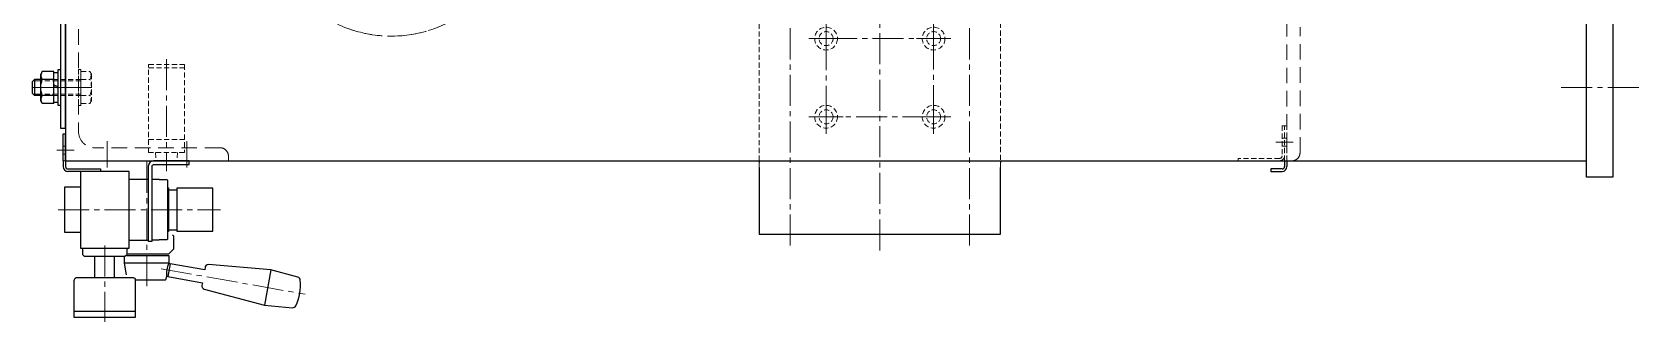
# Model space of a CAD drawing. Header units: millimetres. Extents: x 0 to 51411, y 0 to 16902.
# Drawn here: x 7143 to 8129, y 13102 to 13280 of the extents above; entities that cross this region are included whole.
import ezdxf

# ---------------------------------------------------------------- set-up
doc = ezdxf.new("R2010")
doc.units = ezdxf.units.MM
for name, pattern in [('CENTER2', [28.575, 19.05, -3.175, 3.175, -3.175]), ('HIDDEN2', [4.7625, 3.175, -1.5875]), ('PHANTOM2', [31.75, 15.875, -3.175, 3.175, -3.175, 3.175, -3.175])]:
    doc.linetypes.add(name, pattern=pattern)
for name, color, linetype, lineweight in [('01_外形線', 7, 'Continuous', 25), ('02_細線', 5, 'Continuous', 13), ('03_かくれ線', 6, 'HIDDEN2', 13), ('04_中心線', 1, 'CENTER2', 9), ('06_PHANTOM', 2, 'PHANTOM2', 13)]:
    doc.layers.add(name, color=color, linetype=linetype, lineweight=lineweight)
doc.layers.add('10_補助線', color=8, linetype='Continuous', lineweight=13, plot=False)

# ---------------------------------------------------------------- blocks, each defined once
blk = doc.blocks.new('A$C630344D5_1_1_1')
at = {"color": 0}
blk.add_lwpolyline([(1160, 150.2), (280, 150.2, -0.037623), (275.52, 150.54), (28.38, 187.87, 1.096072), (6.32, -189.89), (309, -179.82, -0.030069), (312.61, -179.91), (1997.39, -326.79, 0.610481), (2025.81, -281.61), (1921.29, -105.09, -0.309422), (1923.51, -71.27), (2106.95, 162.34, 0.68117), (2034, 286.77), (1164.64, 150.56, -0.038872), (1160, 150.2)], format="xyb", dxfattribs=at)
blk = doc.blocks.new('*U1381')
at = {"layer": '04_中心線', "color": 0, "linetype": 'CENTER2', "transparency": 16777216}
for p, q in [((-7.5, 0), (-0.8, 0)), ((0, 0.8), (0, 7.5)), ((0.8, 0), (7.5, 0)), ((0, -7.5), (0, -0.8))]:
    blk.add_line(p, q, dxfattribs=at)
at = {"layer": '04_中心線', "color": 0, "linetype": 'Continuous', "transparency": 16777216}
for p, q in [((-0.4, 0), (0.4, 0)), ((0, -0.4), (0, 0.4))]:
    blk.add_line(p, q, dxfattribs=at)
blk = doc.blocks.new('*U1375')
at = {"layer": '04_中心線', "color": 0, "linetype": 'CENTER2', "transparency": 16777216}
for p, q in [((-7.5, 0), (-0.8, 0)), ((0, 0.8), (0, 7.5)), ((0.8, 0), (7.5, 0)), ((0, -7.5), (0, -0.8))]:
    blk.add_line(p, q, dxfattribs=at)
at = {"layer": '04_中心線', "color": 0, "linetype": 'Continuous', "transparency": 16777216}
for p, q in [((-0.4, 0), (0.4, 0)), ((0, -0.4), (0, 0.4))]:
    blk.add_line(p, q, dxfattribs=at)
blk = doc.blocks.new('*U1376')
at = {"layer": '04_中心線', "color": 0, "linetype": 'CENTER2', "transparency": 16777216}
for p, q in [((-7.5, 0), (-0.8, 0)), ((0, 0.8), (0, 7.5)), ((0.8, 0), (7.5, 0)), ((0, -7.5), (0, -0.8))]:
    blk.add_line(p, q, dxfattribs=at)
at = {"layer": '04_中心線', "color": 0, "linetype": 'Continuous', "transparency": 16777216}
for p, q in [((-0.4, 0), (0.4, 0)), ((0, -0.4), (0, 0.4))]:
    blk.add_line(p, q, dxfattribs=at)
blk = doc.blocks.new('*U1380')
at = {"layer": '04_中心線', "color": 0, "linetype": 'CENTER2', "transparency": 16777216}
for p, q in [((-7.5, 0), (-0.8, 0)), ((0, 0.8), (0, 7.5)), ((0.8, 0), (7.5, 0)), ((0, -7.5), (0, -0.8))]:
    blk.add_line(p, q, dxfattribs=at)
at = {"layer": '04_中心線', "color": 0, "linetype": 'Continuous', "transparency": 16777216}
for p, q in [((-0.4, 0), (0.4, 0)), ((0, -0.4), (0, 0.4))]:
    blk.add_line(p, q, dxfattribs=at)
blk = doc.blocks.new('*U1397')
at = {"layer": '04_中心線', "color": 0, "linetype": 'CENTER2', "transparency": 16777216}
for p, q in [((0, 1.4), (0, 10.5)), ((-10.5, 0), (-1.4, 0)), ((1.4, 0), (10.5, 0)), ((0, -10.5), (0, -1.4))]:
    blk.add_line(p, q, dxfattribs=at)
at = {"layer": '04_中心線', "color": 0, "linetype": 'Continuous', "transparency": 16777216}
for p, q in [((-0.7, 0), (0.7, 0)), ((0, -0.7), (0, 0.7))]:
    blk.add_line(p, q, dxfattribs=at)
blk = doc.blocks.new('*U1398')
at = {"layer": '04_中心線', "color": 0, "linetype": 'CENTER2', "transparency": 16777216}
for p, q in [((0, 1.4), (0, 10.5)), ((-10.5, 0), (-1.4, 0)), ((1.4, 0), (10.5, 0)), ((0, -10.5), (0, -1.4))]:
    blk.add_line(p, q, dxfattribs=at)
at = {"layer": '04_中心線', "color": 0, "linetype": 'Continuous', "transparency": 16777216}
for p, q in [((-0.7, 0), (0.7, 0)), ((0, -0.7), (0, 0.7))]:
    blk.add_line(p, q, dxfattribs=at)
blk = doc.blocks.new('*U1399')
at = {"layer": '04_中心線', "color": 0, "linetype": 'CENTER2', "transparency": 16777216}
for p, q in [((0, 1.4), (0, 10.5)), ((-10.5, 0), (-1.4, 0)), ((1.4, 0), (10.5, 0)), ((0, -10.5), (0, -1.4))]:
    blk.add_line(p, q, dxfattribs=at)
at = {"layer": '04_中心線', "color": 0, "linetype": 'Continuous', "transparency": 16777216}
for p, q in [((-0.7, 0), (0.7, 0)), ((0, -0.7), (0, 0.7))]:
    blk.add_line(p, q, dxfattribs=at)
blk = doc.blocks.new('*U1400')
at = {"layer": '04_中心線', "color": 0, "linetype": 'CENTER2', "transparency": 16777216}
for p, q in [((0, 1.4), (0, 10.5)), ((-10.5, 0), (-1.4, 0)), ((1.4, 0), (10.5, 0)), ((0, -10.5), (0, -1.4))]:
    blk.add_line(p, q, dxfattribs=at)
at = {"layer": '04_中心線', "color": 0, "linetype": 'Continuous', "transparency": 16777216}
for p, q in [((-0.7, 0), (0.7, 0)), ((0, -0.7), (0, 0.7))]:
    blk.add_line(p, q, dxfattribs=at)

msp = doc.modelspace()

# ---------------------------------------------------------------- linework, layer by layer
at = {"layer": '01_外形線'}
for p, q in [((7163.237, 13300.91), (7163.237, 13200.91)), ((7161.737, 13200.91), (7161.737, 13217.41)), ((7161.737, 13217.41), (7163.237, 13217.41)), ((7163.237, 13200.91), (7163.237, 13217.41)), ((7161.737, 13200.91), (7161.737, 13197.41)), ((7163.237, 13200.91), (7163.237, 13197.41)), ((7163.237, 13200.91), (7326.237, 13200.91)), ((7473.237, 13200.91), (8097.237, 13200.91)), ((7589.237, 13200.91), (7589.237, 13199.824)), ((7737.237, 13200.91), (7737.237, 13199.824)), ((7911.737, 13200.91), (7911.737, 13197.41)), ((7913.237, 13200.91), (7913.237, 13197.41)), ((7164.737, 13195.91), (7184.737, 13195.91)), ((7184.737, 13194.41), (7164.737, 13194.41)), ((7184.737, 13195.91), (7184.737, 13194.41)), ((7910.237, 13195.91), (7903.237, 13195.91)), ((7903.237, 13195.91), (7903.237, 13194.41)), ((7903.237, 13194.41), (7910.237, 13194.41)), ((7202.337, 13189.66), (7214.037, 13189.66)), ((7226.537, 13183.16), (7231.537, 13183.16)), ((7202.337, 13152.16), (7214.037, 13152.16)), ((7226.537, 13158.66), (7231.537, 13158.66)), ((7226.737, 13138.124), (7199.237, 13138.124)), ((7227.518, 13137.71), (7226.128, 13129.832)), ((7289.299, 13133.924), (7285.479, 13112.258)), ((7168.587, 13108.61), (7206.087, 13108.61))]:
    msp.add_line(p, q, dxfattribs=at)
at = {"layer": '01_外形線', "ltscale": 3}
msp.add_line((7326.237, 13200.91), (7473.237, 13200.91), dxfattribs=at)
at = {"layer": '01_外形線'}
for points in [[(7163.237, 13220.911), (7163.237, 13770.909), (7160.237, 13770.909), (7160.237, 13220.911)], [(8113.237, 13310.91), (8113.237, 13190.91), (8097.237, 13190.91), (8097.237, 13310.91)], [(7160.237, 13256.91), (7160.237, 13234.91), (7158.737, 13234.91), (7158.737, 13256.91)]]:
    msp.add_lwpolyline(points, close=True, dxfattribs=at)
for points in [[(7144.237, 13250.91), (7142.737, 13249.41)], [(7144.237, 13250.91), (7144.237, 13240.91)], [(7148.087, 13250.91), (7144.237, 13250.91)], [(7148.991, 13255.725), (7148.087, 13254.16)], [(7148.087, 13237.66), (7148.087, 13254.16)], [(7156.087, 13255.725), (7148.991, 13255.725)], [(7156.087, 13250.818), (7148.991, 13250.818)], [(7156.087, 13236.095), (7156.087, 13255.725)], [(7156.087, 13247.32), (7156.087, 13255.11)], [(7156.087, 13255.11), (7158.737, 13255.11)], [(7158.737, 13246.41), (7158.737, 13255.11)], [(7142.737, 13249.41), (7142.737, 13242.41)], [(7144.237, 13240.91), (7142.737, 13242.41)], [(7148.087, 13240.91), (7144.237, 13240.91)], [(7156.087, 13241.003), (7148.991, 13241.003)], [(7158.737, 13246.41), (7156.087, 13247.32)], [(7156.087, 13236.71), (7156.087, 13246.32)], [(7158.737, 13245.41), (7156.087, 13246.32)], [(7158.737, 13236.71), (7158.737, 13245.41)], [(7148.991, 13236.095), (7148.087, 13237.66)], [(7156.087, 13236.095), (7148.991, 13236.095)], [(7158.737, 13236.71), (7156.087, 13236.71)], [(7172.337, 13194.41), (7172.337, 13147.41), (7202.337, 13147.41), (7202.337, 13194.41), (7172.337, 13194.41)], [(7214.037, 13197.61), (7214.037, 13151.61), (7216.337, 13151.61), (7216.337, 13197.61)], [(7589.237, 13196.825), (7589.237, 13155.91), (7737.237, 13155.91), (7737.237, 13196.825)], [(7172.337, 13156.91), (7162.837, 13156.91), (7162.837, 13184.91), (7172.337, 13184.91)], [(7225.837, 13184.369), (7226.537, 13184.369), (7226.537, 13157.452), (7225.837, 13157.452)], [(7231.537, 13184.16), (7231.537, 13157.66), (7253.737, 13157.66), (7253.737, 13184.16), (7231.537, 13184.16)], [(7201.087, 13143.91), (7226.737, 13143.91), (7229.737, 13146.91), (7229.737, 13154.598), (7228.925, 13155.41)], [(7173.587, 13147.41), (7173.587, 13143.41), (7174.587, 13142.41), (7199.737, 13142.41), (7201.087, 13143.41), (7201.087, 13147.41)], [(7181.337, 13129.41), (7181.337, 13142.41)], [(7193.337, 13129.41), (7193.337, 13142.41)], [(7199.237, 13142.41), (7199.237, 13138.124), (7200.464, 13130.91)]]:
    msp.add_lwpolyline(points, dxfattribs=at)
for points in [[(7148.991, 13241.003, -0.1841118), (7148.991, 13250.818)], [(7148.991, 13250.818, -0.2679491), (7148.991, 13255.725)], [(7148.991, 13236.095, -0.2679491), (7148.991, 13241.003)], [(7216.337, 13197.61, -0.4142136), (7217.337, 13198.61), (7239.237, 13198.61), (7239.237, 13200.91), (7217.337, 13200.91, 0.4142135), (7214.037, 13197.61)], [(7216.337, 13189.66), (7220.754, 13189.66), (7220.754, 13189.446), (7225.337, 13189.446, -0.4142136), (7225.837, 13188.946), (7225.837, 13152.915, -0.4362377), (7225.337, 13152.374), (7220.754, 13152.374), (7220.754, 13152.16), (7216.337, 13152.16)], [(7200.953, 13142.91), (7226.293, 13142.91, -0.3774655), (7226.737, 13142.41), (7226.737, 13138.124)], [(7225.229, 13130.254), (7226.128, 13129.832), (7247.302, 13126.098), (7247.012, 13124.456, 0.388871), (7248.464, 13122.176), (7285.479, 13112.258), (7302.628, 13110.758, 0.3126036), (7304.606, 13111.888, 0.1365581), (7307.4, 13127.73, 0.31266), (7305.927, 13129.469), (7289.299, 13133.924), (7250.95, 13137.272, 0.3639596), (7248.981, 13135.619), (7248.691, 13133.977), (7227.518, 13137.71), (7226.485, 13137.617)], [(7168.587, 13104.81), (7168.587, 13127.41, -0.4142136), (7170.587, 13129.41), (7204.087, 13129.41, -0.4142135), (7206.087, 13127.41), (7206.087, 13104.81), (7168.587, 13104.81)], [(7206.023, 13127.91), (7224.554, 13127.91, 0.3639669), (7225.046, 13128.323), (7225.294, 13129.725)]]:
    msp.add_lwpolyline(points, format="xyb", dxfattribs=at)
for centre, radius, start, end in [((7164.737, 13197.41), 3, 180, 270), ((7164.737, 13197.41), 1.5, 180, 270), ((7910.237, 13197.41), 1.5, 270, 0), ((7910.237, 13197.41), 3, 270, 0), ((7239.038, 13131.686), 13.883, 152.374938, 188.114724)]:
    msp.add_arc(centre, radius, start, end, dxfattribs=at)
at = {"layer": '02_細線'}
for points in [[(7148.087, 13250.01), (7143.337, 13250.01)], [(7148.087, 13241.81), (7143.337, 13241.81)]]:
    msp.add_lwpolyline(points, dxfattribs=at)
at = {"layer": '03_かくれ線', "ltscale": 3}
for p, q in [((7913.237, 13300.91), (7913.237, 13200.91)), ((7171.237, 13295.91), (7171.237, 13218.91)), ((7921.237, 13205.91), (7921.237, 13282.91)), ((7258.237, 13208.91), (7181.237, 13208.91)), ((7263.237, 13200.91), (7263.237, 13203.91)), ((7913.237, 13200.91), (7916.237, 13200.91))]:
    msp.add_line(p, q, dxfattribs=at)
at = {"layer": '03_かくれ線'}
for p, q in [((7214.267, 13257.966), (7236.237, 13257.966)), ((7911.737, 13222.41), (7910.237, 13222.41)), ((7910.237, 13222.41), (7910.237, 13203.91)), ((7913.237, 13222.41), (7911.737, 13222.41)), ((7911.737, 13200.91), (7911.737, 13222.41)), ((7913.237, 13200.91), (7913.237, 13222.41)), ((7214.267, 13213.966), (7236.207, 13213.966)), ((7911.737, 13214.91), (7910.237, 13214.91)), ((7913.237, 13214.91), (7911.737, 13214.91)), ((7161.737, 13209.91), (7163.237, 13209.91)), ((7161.737, 13204.91), (7163.237, 13204.91)), ((7218.534, 13205.966), (7218.692, 13200.915)), ((7231.94, 13205.966), (7231.782, 13200.91)), ((7908.737, 13202.41), (7883.237, 13202.41)), ((7883.237, 13202.41), (7883.237, 13200.91)), ((7883.237, 13200.91), (7908.737, 13200.91)), ((7911.737, 13209.91), (7910.237, 13209.91)), ((7913.237, 13209.91), (7911.737, 13209.91)), ((7589.237, 13199.824), (7589.237, 13196.825)), ((7737.237, 13199.824), (7737.237, 13196.825))]:
    msp.add_line(p, q, dxfattribs=at)
for points in [[(7589.237, 13200.91), (7589.237, 13299.91), (7737.237, 13299.91), (7737.237, 13200.91)], [(7172.737, 13250.91), (7148.087, 13250.91)], [(7172.737, 13250.01), (7148.087, 13250.01)], [(7172.737, 13255.725), (7178.234, 13255.725)], [(7172.737, 13236.095), (7172.737, 13255.725)], [(7172.737, 13250.818), (7178.234, 13250.818)], [(7178.234, 13255.725), (7179.137, 13254.16)], [(7179.137, 13254.16), (7179.137, 13237.66)], [(7172.737, 13241.81), (7148.087, 13241.81)], [(7172.737, 13240.91), (7148.087, 13240.91)], [(7172.737, 13241.003), (7178.234, 13241.003)], [(7172.737, 13236.095), (7178.234, 13236.095)], [(7178.234, 13236.095), (7179.137, 13237.66)]]:
    msp.add_lwpolyline(points, dxfattribs=at)
for points in [[(7236.237, 13259.966), (7236.237, 13205.966), (7214.267, 13205.966), (7214.267, 13259.966)], [(7171.237, 13234.91), (7171.237, 13256.91), (7172.737, 13256.91), (7172.737, 13234.91)]]:
    msp.add_lwpolyline(points, close=True, dxfattribs=at)
for points in [[(7178.234, 13255.725, -0.2679491), (7178.234, 13250.818)], [(7178.234, 13250.818, -0.1841118), (7178.234, 13241.003)], [(7178.234, 13241.003, -0.2679491), (7178.234, 13236.095)]]:
    msp.add_lwpolyline(points, format="xyb", dxfattribs=at)
at = {"layer": '03_かくれ線', "ltscale": 3}
msp.add_circle((7363.237, 13354.91), 77.5, dxfattribs=at)
at = {"layer": '03_かくれ線'}
for centre, radius in [((7630.237, 13275.91), 7), ((7630.237, 13275.91), 4.3), ((7696.237, 13275.91), 7), ((7696.237, 13275.91), 4.3), ((7630.237, 13227.91), 7), ((7630.237, 13227.91), 4.3), ((7696.237, 13227.91), 7), ((7696.237, 13227.91), 4.3)]:
    msp.add_circle(centre, radius, dxfattribs=at)
at = {"layer": '03_かくれ線', "ltscale": 3}
for centre, radius, start, end in [((7181.237, 13218.91), 10, 180, 270), ((7258.237, 13203.91), 5, 355.961592, 90), ((7916.237, 13205.91), 5, 265.961592, 0)]:
    msp.add_arc(centre, radius, start, end, dxfattribs=at)
at = {"layer": '03_かくれ線'}
for radius, start, end in [(1.5, 270, 0), (3, 270, 330), (3, 330, 0)]:
    msp.add_arc((7908.737, 13203.91), radius, start, end, dxfattribs=at)
at = {"layer": '04_中心線'}
for p, q in [((7608.237, 13148.876), (7608.237, 13401.374)), ((7663.237, 13145.91), (7663.237, 13401.374)), ((7718.237, 13148.876), (7718.237, 13401.374)), ((7225.237, 13263.232), (7225.237, 13194.484)), ((7155.002, 13245.91), (7179.452, 13245.91)), ((8081.644, 13245.91), (8129.293, 13245.91)), ((7188.737, 13212.877), (7188.737, 13196.835)), ((7237.737, 13212.877), (7237.737, 13196.835)), ((7916.987, 13212.41), (7906.487, 13212.41)), ((7157.987, 13207.41), (7168.487, 13207.41)), ((7213.237, 13124.017), (7213.237, 13200.91)), ((7158.62, 13170.91), (7258.423, 13170.91)), ((7187.337, 13149.001), (7187.337, 13102.096)), ((7221.872, 13134.644), (7310.348, 13119.043))]:
    msp.add_line(p, q, dxfattribs=at)
msp.add_lwpolyline([(7696.237, 13275.91), (7696.237, 13227.91), (7630.237, 13227.91), (7630.237, 13275.91)], close=True, dxfattribs=at)
for points in [[(7179.137, 13245.91), (7142.737, 13245.91)], [(7148.087, 13245.91), (7156.087, 13245.91)], [(7156.087, 13245.91), (7158.737, 13245.91)], [(7158.737, 13245.91), (7160.237, 13245.91)]]:
    msp.add_lwpolyline(points, dxfattribs=at)
at = {"layer": '10_補助線'}
msp.add_line((7161.737, 13200.91), (7163.237, 13200.91), dxfattribs=at)

# ---------------------------------------------------------------- block references
at = {"layer": '04_中心線', "linetype": 'CENTER2', "rotation": 89.99999999999999}
for name, p in [('*U1398', (7630.237, 13275.91)), ('*U1375', (7630.237, 13275.91)), ('*U1399', (7696.237, 13275.91)), ('*U1376', (7696.237, 13275.91)), ('*U1397', (7630.237, 13227.91)), ('*U1381', (7630.237, 13227.91)), ('*U1400', (7696.237, 13227.91)), ('*U1380', (7696.237, 13227.91))]:
    msp.add_blockref(name, p, dxfattribs=at)
at = {"layer": '06_PHANTOM', "color": 6, "xscale": -1, "rotation": 90}
msp.add_blockref('A$C630344D5_1_1_1', (7573.437, 15400.91), dxfattribs=at)

doc.saveas('drawing.dxf')
